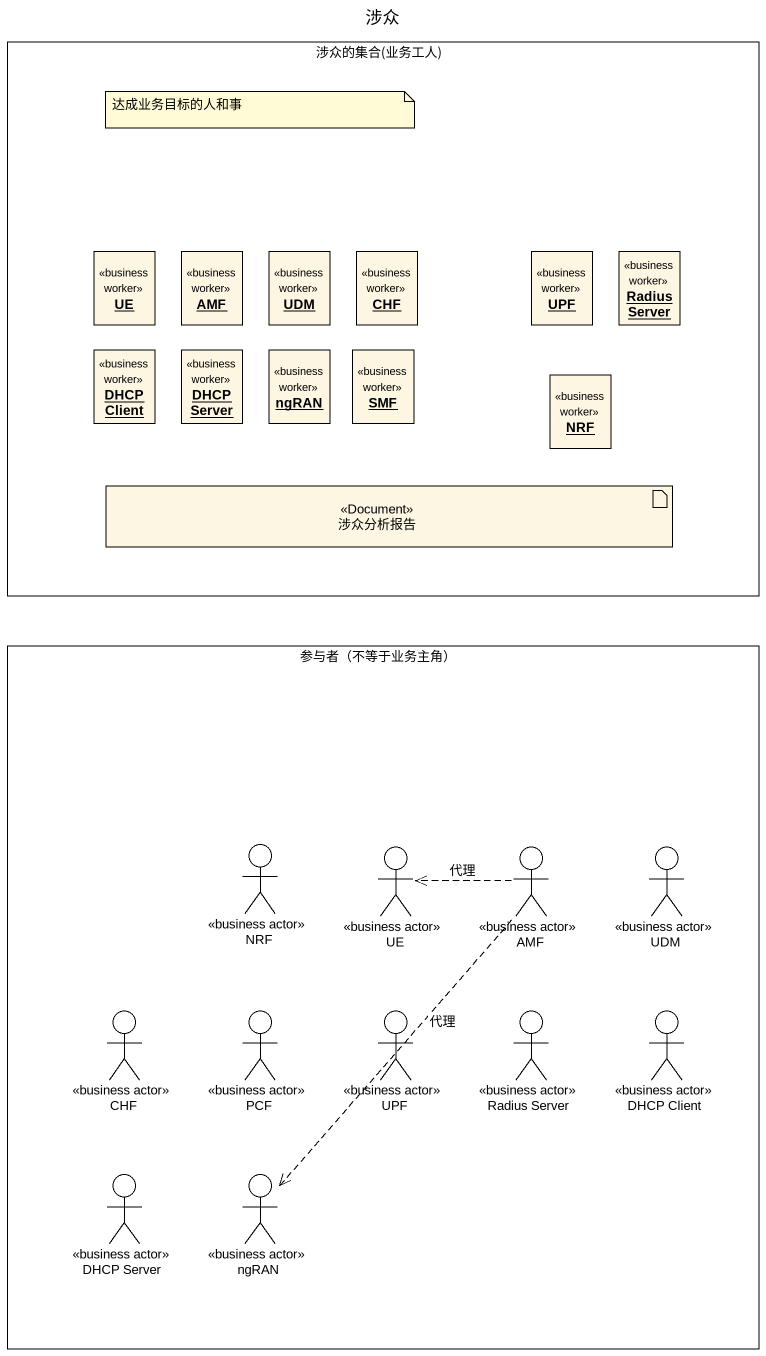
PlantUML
@startuml
title 涉众
allowmixing
hide circle
hide empty members
rectangle "涉众的集合(业务工人)" as 涉众的集合_业务工人 {
  object UE <<business worker>>
  object AMF <<business worker>>
  object UDM <<business worker>>
  object CHF <<business worker>>
  object UPF <<business worker>>
  object "Radius Server" as Radius_Server <<business worker>>
  object "DHCP Client" as DHCP_Client <<business worker>>
  object "DHCP Server" as DHCP_Server <<business worker>>
  object ngRAN <<business worker>>
  object SMF <<business worker>>
  object NRF <<business worker>>
  artifact 涉众分析报告 <<Document>>
}
rectangle "参与者（不等于业务主角）" as 参与者_不等于业务主角 {
  actor "NRF" as NRF_2 <<business actor>>
  actor "UE" as UE_2 <<business actor>>
  actor "AMF" as AMF_2 <<business actor>>
  actor "UDM" as UDM_2 <<business actor>>
  actor "CHF" as CHF_2 <<business actor>>
  actor PCF <<business actor>>
  actor "UPF" as UPF_2 <<business actor>>
  actor "Radius Server" as Radius_Server_2 <<business actor>>
  actor "DHCP Client" as DHCP_Client_2 <<business actor>>
  actor "DHCP Server" as DHCP_Server_2 <<business actor>>
  actor "ngRAN" as ngRAN_2 <<business actor>>
}
AMF_2 .left.> UE_2 : 代理
AMF_2 ..> ngRAN_2 : 代理
note as N1
  达成业务目标的人和事
end note
@enduml
